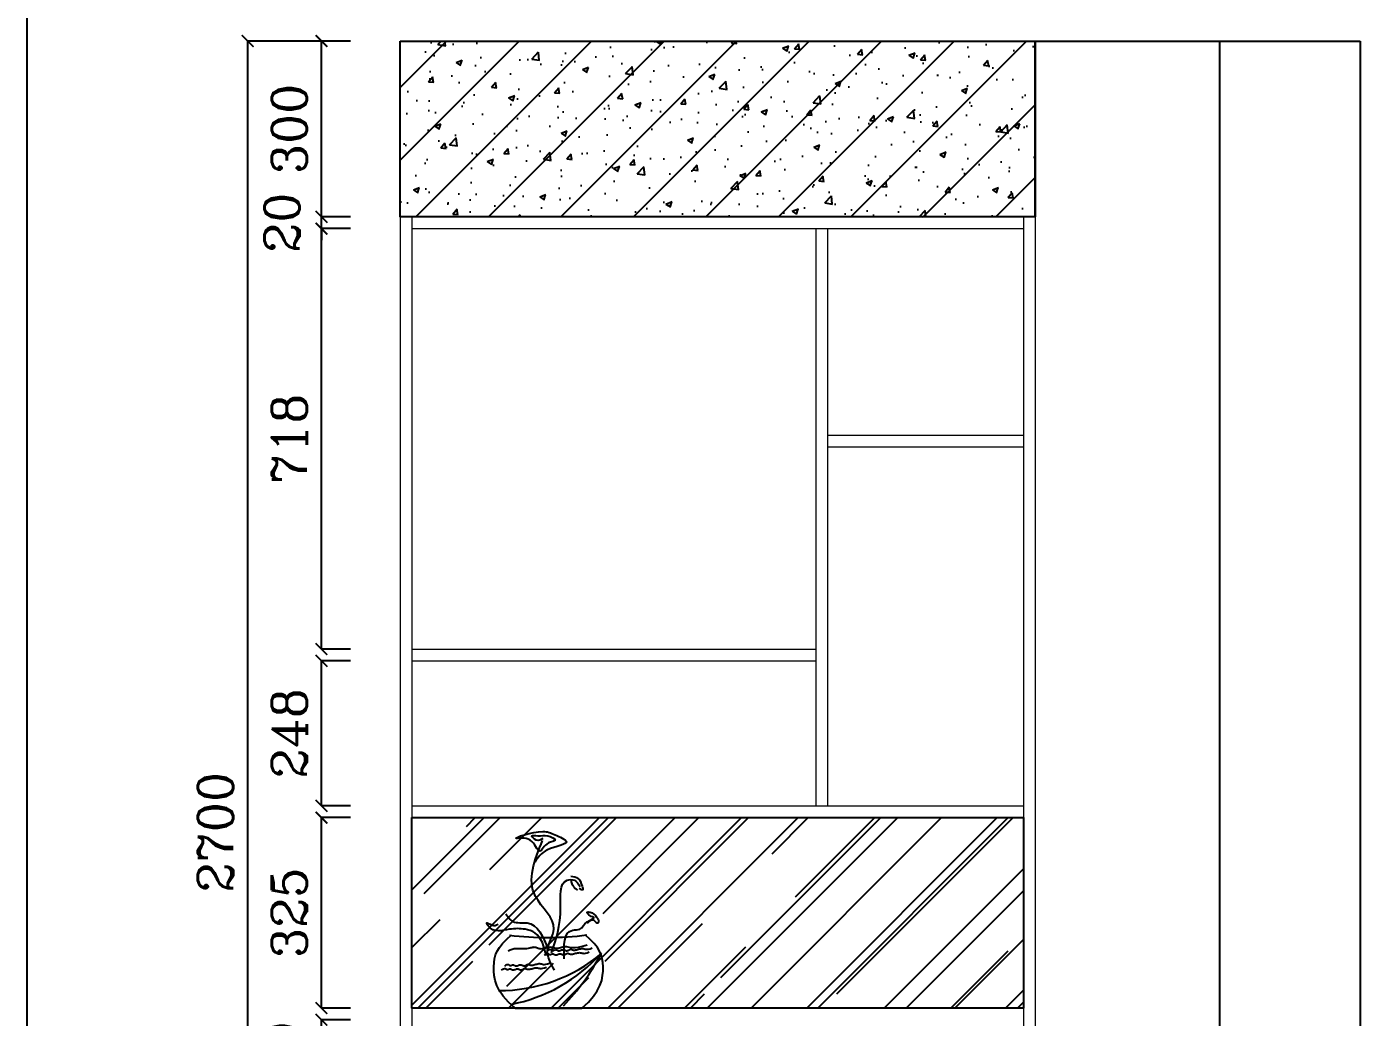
# Model space of a CAD drawing. Header units: millimetres. Extents: x 512961 to 1001058, y -961995 to -458543.
# Drawn here: x 928887 to 931175, y -884268 to -882579 of the extents above; entities that cross this region are included whole.
import ezdxf

# ---------------------------------------------------------------- set-up
doc = ezdxf.new("R2010")
doc.units = ezdxf.units.MM
doc.header["$MEASUREMENT"] = 0
doc.header["$PDMODE"] = 3
doc.layers.get('0').update_dxf_attribs({"linetype": 'CONTINUOUS'})
doc.layers.get('DEFPOINTS').update_dxf_attribs({"linetype": 'CONTINUOUS'})
for name, color, linetype in [('txt', 7, 'CONTINUOUS'), ('WALL', 5, 'CONTINUOUS'), ('衣服', 7, 'CONTINUOUS')]:
    doc.layers.add(name, color=color, linetype=linetype)
doc.layers.add('门窗', color=4, linetype='CONTINUOUS', lineweight=13)
doc.styles.get("Standard").update_dxf_attribs({"font": 'complex.shx', "bigfont": 'hzxy.shx'})
doc.dimstyles.new('LMDIM40', dxfattribs={"dimtxt": 80, "dimasz": 20, "dimexe": 0, "dimexo": 0, "dimgap": 25, "dimtad": 1, "dimdec": 0, "dimzin": 0, "dimdsep": 46, "dimtxsty": 'Standard', "dimblk1": 'DOT', "dimblk2": 'DOT', "dimsah": 1, "dimcen": 0, "dimclrd": 2, "dimclre": 2, "dimclrt": 2, "dimadec": 0, "dimazin": 0, "dimtfac": 1, "dimtdec": 0, "dimtmove": 2, "dimatfit": 3, "dimldrblk": 'DOT', "dimfxl": 0, "dimtolj": 1, "dimtzin": 0, "dimarcsym": 0})

# ---------------------------------------------------------------- blocks, each defined once
blk = doc.blocks.new('_ArchTick')
at = {"color": 0, "linetype": 'ByBlock', "const_width": 0.15}
blk.add_lwpolyline([(-0.5, -0.5), (0.5, 0.5)], dxfattribs=at)
blk = doc.blocks.new('*D920')
at = {"layer": 'DEFPOINTS', "color": 0}
for p in [(929390, -884272.9), (929439.5, -884272.9), (929439.5, -884432.9)]:
    blk.add_point(p, dxfattribs=at)
at = {"layer": 'txt', "color": 2, "lineweight": -2}
for p, q in [((929439.5, -884272.9), (929390, -884272.9)), ((929390, -884432.9), (929390, -884272.9)), ((929439.5, -884432.9), (929390, -884432.9))]:
    blk.add_line(p, q, dxfattribs=at)
at = {"layer": 'txt', "color": 2, "lineweight": -2, "xscale": 20, "yscale": 20, "zscale": 20}
for p, rotation in [((929390, -884272.9), 90), ((929390, -884432.9), 270)]:
    blk.add_blockref('_ArchTick', p, dxfattribs=dict(at, rotation=rotation))
at = {"layer": 'txt', "color": 2, "insert": (929322.5, -884352.9), "char_height": 60, "attachment_point": 5, "rotation": 90}
blk.add_mtext('\\A1;160', dxfattribs=at)
blk = doc.blocks.new('_DOT')
at = {"color": 0, "linetype": 'ByBlock'}
blk.add_line((-0.5, 0), (-1, 0), dxfattribs=at)
at = {"color": 0, "linetype": 'ByBlock', "const_width": 0.5}
blk.add_lwpolyline([(-0.25, 0, 1), (0.25, 0, 1)], format="xyb", close=True, dxfattribs=at)
blk = doc.blocks.new('DOT')
at = {"color": 0, "linetype": 'ByBlock'}
blk.add_line((-0.35, 0), (-1, 0), dxfattribs=at)
at = {"color": 0, "linetype": 'ByBlock', "const_width": 0.35}
blk.add_lwpolyline([(-0.175, 0, 1), (0.175, 0, 1)], format="xyb", close=True, dxfattribs=at)
blk = doc.blocks.new('*D921')
at = {"layer": 'DEFPOINTS', "color": 0}
for p in [(929390, -883927.9), (929439.5, -883927.9), (929439.5, -884252.9)]:
    blk.add_point(p, dxfattribs=at)
at = {"layer": 'txt', "color": 2, "lineweight": -2}
for p, q in [((929439.5, -883927.9), (929390, -883927.9)), ((929390, -884252.9), (929390, -883927.9)), ((929439.5, -884252.9), (929390, -884252.9))]:
    blk.add_line(p, q, dxfattribs=at)
at = {"layer": 'txt', "color": 2, "lineweight": -2, "xscale": 20, "yscale": 20, "zscale": 20}
for p, rotation in [((929390, -883927.9), 90), ((929390, -884252.9), 270)]:
    blk.add_blockref('_ArchTick', p, dxfattribs=dict(at, rotation=rotation))
at = {"layer": 'txt', "color": 2, "insert": (929335, -884090.4), "char_height": 60, "attachment_point": 5, "rotation": 90}
blk.add_mtext('\\A1;325', dxfattribs=at)
blk = doc.blocks.new('*D922')
at = {"layer": 'DEFPOINTS', "color": 0}
for p in [(929390, -883660.4), (929439.5, -883660.4), (929439.5, -883907.9)]:
    blk.add_point(p, dxfattribs=at)
at = {"layer": 'txt', "color": 2, "lineweight": -2}
for p, q in [((929439.5, -883660.4), (929390, -883660.4)), ((929390, -883907.9), (929390, -883660.4)), ((929439.5, -883907.9), (929390, -883907.9))]:
    blk.add_line(p, q, dxfattribs=at)
at = {"layer": 'txt', "color": 2, "lineweight": -2, "xscale": 20, "yscale": 20, "zscale": 20}
for p, rotation in [((929390, -883660.4), 90), ((929390, -883907.9), 270)]:
    blk.add_blockref('_ArchTick', p, dxfattribs=dict(at, rotation=rotation))
at = {"layer": 'txt', "color": 2, "insert": (929335, -883784.2), "char_height": 60, "attachment_point": 5, "rotation": 90}
blk.add_mtext('\\A1;248', dxfattribs=at)
blk = doc.blocks.new('*D923')
at = {"layer": 'DEFPOINTS', "color": 0}
for p in [(929390, -882922.9), (929439.5, -882922.9), (929439.5, -883640.4)]:
    blk.add_point(p, dxfattribs=at)
at = {"layer": 'txt', "color": 2, "lineweight": -2}
for p, q in [((929439.5, -882922.9), (929390, -882922.9)), ((929390, -883640.4), (929390, -882922.9)), ((929439.5, -883640.4), (929390, -883640.4))]:
    blk.add_line(p, q, dxfattribs=at)
at = {"layer": 'txt', "color": 2, "lineweight": -2, "xscale": 20, "yscale": 20, "zscale": 20}
for p, rotation in [((929390, -882922.9), 90), ((929390, -883640.4), 270)]:
    blk.add_blockref('_ArchTick', p, dxfattribs=dict(at, rotation=rotation))
at = {"layer": 'txt', "color": 2, "insert": (929335, -883281.7), "char_height": 60, "attachment_point": 5, "rotation": 90}
blk.add_mtext('\\A1;718', dxfattribs=at)
blk = doc.blocks.new('*D924')
at = {"layer": 'DEFPOINTS', "color": 0}
for p in [(929390, -882902.9), (929439.5, -882902.9), (929439.5, -882922.9)]:
    blk.add_point(p, dxfattribs=at)
at = {"layer": 'txt', "color": 2, "lineweight": -2}
for p, q in [((929390, -882902.9), (929390, -882882.9)), ((929439.5, -882902.9), (929390, -882902.9)), ((929390, -882922.9), (929390, -882902.9)), ((929439.5, -882922.9), (929390, -882922.9)), ((929390, -882922.9), (929390, -882942.9))]:
    blk.add_line(p, q, dxfattribs=at)
at = {"layer": 'txt', "color": 2, "lineweight": -2, "xscale": 20, "yscale": 20, "zscale": 20}
for p, rotation in [((929390, -882902.9), 270), ((929390, -882922.9), 90)]:
    blk.add_blockref('_ArchTick', p, dxfattribs=dict(at, rotation=rotation))
at = {"layer": 'txt', "color": 2, "insert": (929322.5, -882912.9), "char_height": 60, "attachment_point": 5, "rotation": 90}
blk.add_mtext('\\A1;20', dxfattribs=at)
blk = doc.blocks.new('*D930')
at = {"layer": 'DEFPOINTS', "color": 0}
for p in [(929439.5, -882602.9), (929264, -885302.9), (929439.5, -885302.9)]:
    blk.add_point(p, dxfattribs=at)
at = {"layer": 'txt', "color": 2, "lineweight": -2}
for p, q in [((929439.5, -882602.9), (929264, -882602.9)), ((929264, -882602.9), (929264, -885302.9)), ((929439.5, -885302.9), (929264, -885302.9))]:
    blk.add_line(p, q, dxfattribs=at)
at = {"layer": 'txt', "color": 2, "lineweight": -2, "xscale": 20, "yscale": 20, "zscale": 20}
for p, rotation in [((929264, -882602.9), 90), ((929264, -885302.9), 270)]:
    blk.add_blockref('_ArchTick', p, dxfattribs=dict(at, rotation=rotation))
at = {"layer": 'txt', "color": 2, "insert": (929209, -883952.9), "char_height": 60, "attachment_point": 5, "rotation": 90}
blk.add_mtext('\\A1;2700', dxfattribs=at)
blk = doc.blocks.new('*D1108')
at = {"layer": 'DEFPOINTS', "color": 0}
for p in [(929390, -882602.9), (929439.5, -882602.9), (929439.5, -882902.9)]:
    blk.add_point(p, dxfattribs=at)
at = {"layer": 'txt', "color": 2, "lineweight": -2}
for p, q in [((929439.5, -882602.9), (929390, -882602.9)), ((929390, -882902.9), (929390, -882602.9)), ((929439.5, -882902.9), (929390, -882902.9))]:
    blk.add_line(p, q, dxfattribs=at)
at = {"layer": 'txt', "color": 2, "lineweight": -2, "xscale": 20, "yscale": 20, "zscale": 20}
for p, rotation in [((929390, -882602.9), 90), ((929390, -882902.9), 270)]:
    blk.add_blockref('_ArchTick', p, dxfattribs=dict(at, rotation=rotation))
at = {"layer": 'txt', "color": 2, "insert": (929335, -882752.9), "char_height": 60, "attachment_point": 5, "rotation": 90}
blk.add_mtext('\\A1;300', dxfattribs=at)

msp = doc.modelspace()

# ---------------------------------------------------------------- hatches: boundary and pattern name
at = {"layer": 'txt'}
h = msp.add_hatch(dxfattribs=at)
h.set_pattern_fill('AR-CONC', color=256, scale=15, style=0)
h.set_pattern_definition([(50, (386486.96, -350386.91), (107.589027, -9.41282), [11.25, -123.75]), (355, (386486.96, -350386.91), (-20.8127, 112.82882), [9, -99]), (100.4514, (386495.93, -350387.7), (86.776407, 103.415931), [9.561029, -105.171317]), (46.1842, (386486.96, -350356.91), (160.086157, -24.827852), [16.875, -185.625]), (96.6356, (386500.3, -350358.98), (140.199406, 146.11768), [14.341543, -157.75695]), (351.1842, (386486.96, -350356.91), (140.19929, 146.11779), [13.5, -148.5]), (21, (386501.96, -350364.41), (89.536058, -60.392834), [11.25, -123.75]), (326, (386501.96, -350364.41), (36.4973, 108.772507), [9, -99]), (71.4514, (386509.43, -350369.45), (126.033394, 48.379575), [9.561029, -105.171317]), (37.5, (386486.964, -350386.913), (1.8239783, 49.934078), [0, -97.8, 0, -100.5, 0, -99.375]), (7.5, (386486.964, -350386.913), (39.4604306, 59.1617568), [0, -57.3, 0, -95.55, 0, -37.875]), (327.5, (386453.514, -350386.913), (80.0733654, -3.3832308), [0, -37.5, 0, -117, 0, -155.25]), (317.5, (386438.514, -350386.91), (87.4779254, 15.0157473), [0, -48.75, 0, -77.7, 0, -110.25])])
h.paths.add_polyline_path([(930608.3, -882902.9), (930608.3, -882602.9), (929524.3, -882602.9), (929524.3, -882902.9)])
h = msp.add_hatch(dxfattribs=at)
h.set_pattern_fill('AR-RROOF', color=252, scale=120, angle=45, style=0)
h.set_pattern_definition([(45, (79356.77, 25751.18), (101.823376, 271.529004), [1800, -240, 600, -120]), (45, (79427.2, 25906.46), (-197.707056, 28.001429), [360, -39.6, 720, -90]), (45, (79327.08, 25865.73), (384.383246, 498.0860167), [960, -168, 480, -120])])
h.paths.add_polyline_path([(932174.6, -883927.9), (933218.6, -883927.9), (933218.6, -884252.9), (932174.6, -884252.9)])
h.paths.add_polyline_path([(929544.3, -883927.9), (930588.3, -883927.9), (930588.3, -884252.9), (929544.3, -884252.9)])
at = {"layer": 'WALL'}
h = msp.add_hatch(dxfattribs=at)
h.set_pattern_fill('ANSI31', color=256, scale=700, style=0)
h.set_pattern_definition([(45, (386486.96, -350386.91), (-61.871843, 61.871843), [])])
h.paths.add_polyline_path([(929524.3, -882602.9), (929524.3, -882902.9), (930608.3, -882902.9), (930608.3, -882602.9)])

# ---------------------------------------------------------------- linework, layer by layer
at = {"color": 4}
msp.add_lwpolyline([(928887, -880400.3), (928887, -886549.8), (936135.3, -886549.8), (936135.3, -880400.3)], close=True, dxfattribs=at)
at = {"layer": 'txt'}
for p, q in [((929524.3, -882902.9), (929524.3, -882602.9)), ((930608.3, -882902.9), (930608.3, -882602.9))]:
    msp.add_line(p, q, dxfattribs=at)
msp.add_lwpolyline([(929544.3, -883927.9), (930588.3, -883927.9), (930588.3, -884252.9), (929544.3, -884252.9)], close=True, dxfattribs=at)
at = {"layer": 'WALL'}
for p, q in [((930608.3, -882602.9), (931163, -882602.9)), ((930923, -882602.9), (930923, -885302.9)), ((931163, -882602.9), (931163, -885302.9))]:
    msp.add_line(p, q, dxfattribs=at)
msp.add_lwpolyline([(929524.3, -882602.9), (930608.3, -882602.9), (930608.3, -882902.9), (929524.3, -882902.9)], close=True, dxfattribs=at)
at = {"layer": '衣服', "color": 44}
for p, q in [((929699, -884142.7), (929705.8, -884135.7)), ((929705.8, -884135.7), (929714.4, -884128.2)), ((929848.9, -884135.7), (929840.3, -884128.2)), ((929855.7, -884142.7), (929848.9, -884135.7)), ((929687.3, -884162.3), (929690, -884155.9)), ((929690, -884155.9), (929693.8, -884149.4)), ((929693.8, -884149.4), (929699, -884142.7)), ((929708.6, -884155.4), (929711.8, -884153.5)), ((929711.8, -884153.5), (929715.3, -884152.3)), ((929715.3, -884152.3), (929719.1, -884151.5)), ((929719.1, -884151.5), (929723.1, -884151.2)), ((929723.1, -884151.2), (929727, -884151.1)), ((929727, -884151.1), (929730.9, -884151.2)), ((929730.9, -884151.2), (929734.5, -884151.3)), ((929734.5, -884151.3), (929737.8, -884151.3)), ((929737.8, -884151.3), (929740.7, -884151.1)), ((929740.7, -884151.1), (929743.2, -884150.8)), ((929743.2, -884150.8), (929745.4, -884150.3)), ((929745.4, -884150.3), (929747.3, -884149.8)), ((929747.3, -884149.8), (929748.9, -884149.4)), ((929748.9, -884149.4), (929750.4, -884149)), ((929750.4, -884149), (929751.8, -884148.7)), ((929751.8, -884148.7), (929753.1, -884148.6)), ((929753.1, -884148.6), (929754.4, -884148.8)), ((929754.4, -884148.8), (929755.7, -884149.2)), ((929755.7, -884149.2), (929757.1, -884149.7)), ((929757.1, -884149.7), (929758.5, -884150.2)), ((929758.5, -884150.2), (929760, -884150.7)), ((929760, -884150.7), (929761.5, -884151.2)), ((929761.5, -884151.2), (929763.2, -884151.5)), ((929763.2, -884151.5), (929765, -884151.7)), ((929765, -884151.7), (929766.9, -884151.5)), ((929766.9, -884151.5), (929768.9, -884151.2)), ((929768.9, -884151.2), (929771, -884150.7)), ((929771, -884150.7), (929773.1, -884150.2)), ((929773.1, -884150.2), (929775.1, -884149.7)), ((929775.1, -884149.7), (929777.2, -884149.2)), ((929775.6, -884155.5), (929777.4, -884153.9)), ((929777.2, -884149.2), (929779.1, -884148.8)), ((929777.4, -884153.9), (929779, -884153)), ((929779, -884153), (929780.4, -884152.7)), ((929779.1, -884148.8), (929780.8, -884148.6)), ((929780.4, -884152.7), (929781.5, -884152.8)), ((929780.8, -884148.6), (929782.4, -884148.7)), ((929781.5, -884152.8), (929782.5, -884153.1)), ((929782.4, -884148.7), (929783.9, -884148.9)), ((929782.5, -884153.1), (929783.4, -884153.6)), ((929783.4, -884153.6), (929784.1, -884154.1)), ((929783.9, -884148.9), (929785.3, -884149.3)), ((929784.1, -884154.1), (929784.8, -884154.5)), ((929784.8, -884154.5), (929785.5, -884154.6)), ((929785.3, -884149.3), (929786.6, -884149.8)), ((929785.5, -884154.6), (929786.1, -884154.6)), ((929786.1, -884154.6), (929786.8, -884154.4)), ((929786.6, -884149.8), (929787.9, -884150.2)), ((929786.8, -884154.4), (929787.4, -884154.1)), ((929787.4, -884154.1), (929787.9, -884153.8)), ((929787.9, -884150.2), (929789.3, -884150.6)), ((929787.9, -884153.8), (929788.5, -884153.5)), ((929788.5, -884153.5), (929789.1, -884153.3)), ((929789.1, -884153.3), (929789.7, -884153.2)), ((929789.3, -884150.6), (929790.7, -884150.8)), ((929789.7, -884153.2), (929790.3, -884153.3)), ((929790.3, -884153.3), (929790.9, -884153.5)), ((929790.7, -884150.8), (929792.3, -884150.8)), ((929790.9, -884153.5), (929791.6, -884153.8)), ((929791.6, -884153.8), (929792.3, -884154.2)), ((929792.3, -884150.8), (929794, -884150.6)), ((929792.3, -884154.2), (929793, -884154.6)), ((929793, -884154.6), (929793.7, -884154.9)), ((929793.7, -884154.9), (929794.4, -884155.1)), ((929794, -884150.6), (929795.9, -884150.1)), ((929794.4, -884155.1), (929795.2, -884155.2)), ((929795.2, -884155.2), (929796.1, -884155.1)), ((929795.9, -884150.1), (929797.8, -884149.6)), ((929796.1, -884155.1), (929796.9, -884154.9)), ((929796.9, -884154.9), (929797.8, -884154.6)), ((929797.8, -884149.6), (929799.9, -884149)), ((929797.8, -884154.6), (929798.7, -884154.2)), ((929798.7, -884154.2), (929799.7, -884153.8)), ((929799.7, -884153.8), (929800.6, -884153.5)), ((929799.9, -884149), (929802, -884148.5)), ((929800.6, -884153.5), (929801.5, -884153.3)), ((929801.5, -884153.3), (929802.4, -884153.2)), ((929802, -884148.5), (929804.1, -884148.1)), ((929802.4, -884153.2), (929803.2, -884153.3)), ((929803.2, -884153.3), (929804, -884153.5)), ((929804, -884153.5), (929804.9, -884153.8)), ((929804.1, -884148.1), (929806.3, -884147.8)), ((929804.9, -884153.8), (929805.7, -884154.2)), ((929805.7, -884154.2), (929806.5, -884154.5)), ((929806.3, -884147.8), (929808.4, -884147.9)), ((929806.5, -884154.5), (929807.3, -884154.8)), ((929807.3, -884154.8), (929808.1, -884155)), ((929808.1, -884155), (929808.9, -884155.1)), ((929808.4, -884147.9), (929810.6, -884148.3)), ((929808.9, -884155.1), (929809.7, -884154.9)), ((929809.7, -884154.9), (929810.5, -884154.6)), ((929810.5, -884154.6), (929811.4, -884154.2)), ((929810.6, -884148.3), (929812.9, -884148.8)), ((929811.4, -884154.2), (929812.2, -884153.7)), ((929812.2, -884153.7), (929813, -884153.3)), ((929812.9, -884148.8), (929815.7, -884149.3)), ((929813, -884153.3), (929813.8, -884152.9)), ((929813.8, -884152.9), (929814.6, -884152.6)), ((929814.6, -884152.6), (929815.3, -884152.4)), ((929815.3, -884152.4), (929816, -884152.5)), ((929815.7, -884149.3), (929819.1, -884149.6)), ((929816, -884152.5), (929816.7, -884152.7)), ((929816.7, -884152.7), (929817.4, -884153)), ((929817.4, -884153), (929818.1, -884153.3)), ((929818.1, -884153.3), (929818.9, -884153.6)), ((929818.9, -884153.6), (929819.9, -884153.9)), ((929819.1, -884149.6), (929823.3, -884149.5)), ((929819.9, -884153.9), (929821, -884154)), ((929821, -884154), (929822.3, -884154)), ((929822.3, -884154), (929823.7, -884153.8)), ((929823.3, -884149.5), (929828.7, -884148.8)), ((929823.6, -884159.5), (929825.4, -884159)), ((929823.7, -884153.8), (929825.3, -884153.5)), ((929825.3, -884153.5), (929827, -884153)), ((929825.4, -884159), (929827.2, -884158.6)), ((929827, -884153), (929828.8, -884152.5)), ((929827.2, -884158.6), (929828.9, -884158.4)), ((929828.7, -884148.8), (929835.4, -884147.4)), ((929828.8, -884152.5), (929830.6, -884152)), ((929828.9, -884158.4), (929830.5, -884158.3)), ((929830.5, -884158.3), (929831.9, -884158.5)), ((929830.6, -884152), (929832.4, -884151.6)), ((929831.9, -884158.5), (929833.3, -884158.9)), ((929832.4, -884151.6), (929834.1, -884151.4)), ((929833.3, -884158.9), (929834.7, -884159.2)), ((929834.1, -884151.4), (929835.7, -884151.4)), ((929835.4, -884147.4), (929843.7, -884145)), ((929835.7, -884151.4), (929837.1, -884151.5)), ((929837.1, -884151.5), (929838.5, -884151.9)), ((929838.5, -884151.9), (929840, -884152.3)), ((929840, -884152.3), (929841.6, -884152.5)), ((929840.6, -884159.3), (929843.5, -884158.5)), ((929841.6, -884152.5), (929843.5, -884152.6)), ((929843.5, -884152.6), (929845.9, -884152.3)), ((929843.5, -884158.5), (929847.1, -884157.2)), ((929845.9, -884152.3), (929848.8, -884151.6)), ((929848.8, -884151.6), (929852.3, -884150.3)), ((929860.9, -884149.4), (929855.7, -884142.7)), ((929864.8, -884155.9), (929860.9, -884149.4)), ((929867.5, -884162.3), (929864.8, -884155.9)), ((929684.1, -884182.4), (929684.6, -884175.4)), ((929684.6, -884175.4), (929685.6, -884168.8)), ((929685.6, -884168.8), (929687.3, -884162.3)), ((929702.7, -884181.2), (929704.6, -884179.6)), ((929704.6, -884179.6), (929706.1, -884178.8)), ((929706.1, -884178.8), (929707.5, -884178.4)), ((929707.5, -884178.4), (929708.6, -884178.5)), ((929708.6, -884178.5), (929709.6, -884178.8)), ((929709.6, -884178.8), (929710.5, -884179.3)), ((929710.5, -884179.3), (929711.2, -884179.8)), ((929711.2, -884179.8), (929712, -884180.2)), ((929712, -884180.2), (929712.6, -884180.4)), ((929712.6, -884180.4), (929713.3, -884180.3)), ((929713.3, -884180.3), (929713.9, -884180.1)), ((929713.9, -884180.1), (929714.5, -884179.8)), ((929714.5, -884179.8), (929715.1, -884179.5)), ((929715.1, -884179.5), (929715.6, -884179.2)), ((929715.6, -884179.2), (929716.2, -884179)), ((929716.2, -884179), (929716.8, -884178.9)), ((929716.8, -884178.9), (929717.4, -884179)), ((929717.4, -884179), (929718, -884179.2)), ((929718, -884179.2), (929718.7, -884179.5)), ((929718.7, -884179.5), (929719.4, -884179.9)), ((929719.4, -884179.9), (929720.1, -884180.3)), ((929720.1, -884180.3), (929720.8, -884180.6)), ((929720.8, -884180.6), (929721.5, -884180.8)), ((929721.5, -884180.8), (929722.3, -884180.9)), ((929722.3, -884180.9), (929723.2, -884180.8)), ((929723.2, -884180.8), (929724, -884180.6)), ((929724, -884180.6), (929724.9, -884180.3)), ((929724.9, -884180.3), (929725.8, -884179.9)), ((929725.8, -884179.9), (929726.8, -884179.5)), ((929726.8, -884179.5), (929727.7, -884179.2)), ((929727.7, -884179.2), (929728.6, -884179)), ((929728.6, -884179), (929729.5, -884178.9)), ((929729.5, -884178.9), (929730.3, -884179)), ((929730.3, -884179), (929731.2, -884179.2)), ((929731.2, -884179.2), (929732, -884179.5)), ((929732, -884179.5), (929732.8, -884179.9)), ((929732.8, -884179.9), (929733.6, -884180.2)), ((929733.6, -884180.2), (929734.4, -884180.5)), ((929734.4, -884180.5), (929735.2, -884180.7)), ((929735.2, -884180.7), (929736, -884180.8)), ((929736, -884180.8), (929736.8, -884180.6)), ((929736.8, -884180.6), (929737.6, -884180.3)), ((929737.6, -884180.3), (929738.5, -884179.9)), ((929738.5, -884179.9), (929739.3, -884179.5)), ((929739.3, -884179.5), (929740.1, -884179)), ((929740.1, -884179), (929740.9, -884178.6)), ((929740.9, -884178.6), (929741.7, -884178.3)), ((929741.7, -884178.3), (929742.4, -884178.2)), ((929742.4, -884178.2), (929743.1, -884178.2)), ((929743.1, -884178.2), (929743.8, -884178.4)), ((929743.8, -884178.4), (929744.5, -884178.7)), ((929744.5, -884178.7), (929745.2, -884179)), ((929745.2, -884179), (929746.1, -884179.4)), ((929746.1, -884179.4), (929747, -884179.6)), ((929747, -884179.6), (929748.1, -884179.8)), ((929748.1, -884179.8), (929749.4, -884179.8)), ((929749.4, -884179.8), (929750.8, -884179.6)), ((929750.8, -884179.6), (929752.4, -884179.2)), ((929752.4, -884179.2), (929754.2, -884178.7)), ((929754.2, -884178.7), (929755.9, -884178.2)), ((929755.9, -884178.2), (929757.7, -884177.8)), ((929757.7, -884177.8), (929759.5, -884177.4)), ((929759.5, -884177.4), (929761.2, -884177.1)), ((929761.2, -884177.1), (929762.8, -884177.1)), ((929762.8, -884177.1), (929764.2, -884177.3)), ((929764.2, -884177.3), (929765.6, -884177.6)), ((929765.6, -884177.6), (929767.1, -884178)), ((929767.1, -884178), (929768.7, -884178.3)), ((929768.7, -884178.3), (929770.6, -884178.3)), ((929770.4, -884162.5), (929772.2, -884160.9)), ((929770.6, -884178.3), (929773, -884178)), ((929772.2, -884160.9), (929773.8, -884160)), ((929773, -884178), (929775.9, -884177.3)), ((929773.8, -884160), (929775.1, -884159.7)), ((929775.1, -884159.7), (929776.3, -884159.7)), ((929775.9, -884177.3), (929779.4, -884176)), ((929776.3, -884159.7), (929777.3, -884160.1)), ((929777.3, -884160.1), (929778.1, -884160.6)), ((929778.1, -884160.6), (929778.9, -884161.1)), ((929778.9, -884161.1), (929779.6, -884161.4)), ((929779.6, -884161.4), (929780.3, -884161.6)), ((929780.3, -884161.6), (929780.9, -884161.6)), ((929780.9, -884161.6), (929781.5, -884161.4)), ((929781.5, -884161.4), (929782.1, -884161.1)), ((929782.1, -884161.1), (929782.7, -884160.7)), ((929782.7, -884160.7), (929783.3, -884160.4)), ((929783.3, -884160.4), (929783.9, -884160.2)), ((929783.9, -884160.2), (929784.5, -884160.1)), ((929784.5, -884160.1), (929785.1, -884160.2)), ((929785.1, -884160.2), (929785.7, -884160.5)), ((929785.7, -884160.5), (929786.4, -884160.8)), ((929786.4, -884160.8), (929787, -884161.2)), ((929787, -884161.2), (929787.7, -884161.5)), ((929787.7, -884161.5), (929788.4, -884161.9)), ((929788.4, -884161.9), (929789.2, -884162.1)), ((929789.2, -884162.1), (929790, -884162.2)), ((929790, -884162.2), (929790.8, -884162.1)), ((929790.8, -884162.1), (929791.7, -884161.9)), ((929791.7, -884161.9), (929792.6, -884161.5)), ((929792.6, -884161.5), (929793.5, -884161.2)), ((929793.5, -884161.2), (929794.4, -884160.8)), ((929794.4, -884160.8), (929795.3, -884160.5)), ((929795.3, -884160.5), (929796.2, -884160.2)), ((929796.2, -884160.2), (929797.1, -884160.1)), ((929797.1, -884160.1), (929798, -884160.2)), ((929798, -884160.2), (929798.8, -884160.5)), ((929798.8, -884160.5), (929799.6, -884160.8)), ((929799.6, -884160.8), (929800.4, -884161.1)), ((929800.4, -884161.1), (929801.2, -884161.5)), ((929801.2, -884161.5), (929802, -884161.8)), ((929802, -884161.8), (929802.8, -884162)), ((929802.8, -884162), (929803.7, -884162)), ((929803.7, -884162), (929804.5, -884161.9)), ((929804.5, -884161.9), (929805.3, -884161.6)), ((929805.3, -884161.6), (929806.1, -884161.2)), ((929806.1, -884161.2), (929807, -884160.7)), ((929807, -884160.7), (929807.8, -884160.3)), ((929807.8, -884160.3), (929808.6, -884159.9)), ((929808.6, -884159.9), (929809.3, -884159.6)), ((929809.3, -884159.6), (929810.1, -884159.4)), ((929810.1, -884159.4), (929810.7, -884159.5)), ((929810.7, -884159.5), (929811.4, -884159.6)), ((929811.4, -884159.6), (929812.1, -884159.9)), ((929812.1, -884159.9), (929812.9, -884160.3)), ((929812.9, -884160.3), (929813.7, -884160.6)), ((929813.7, -884160.6), (929814.7, -884160.9)), ((929814.7, -884160.9), (929815.8, -884161)), ((929815.8, -884161), (929817, -884161)), ((929817, -884161), (929818.5, -884160.8)), ((929818.5, -884160.8), (929820.1, -884160.4)), ((929820.1, -884160.4), (929821.8, -884160)), ((929821.8, -884160), (929823.6, -884159.5)), ((929834.7, -884159.2), (929836.4, -884159.5)), ((929836.4, -884159.5), (929838.3, -884159.6)), ((929838.3, -884159.6), (929840.6, -884159.3)), ((929869.2, -884168.8), (929867.5, -884162.3)), ((929870.2, -884175.4), (929869.2, -884168.8)), ((929870.6, -884182.4), (929870.2, -884175.4)), ((929684.1, -884189.8), (929684.1, -884182.4)), ((929684.8, -884197.5), (929684.1, -884189.8)), ((929686.4, -884205.7), (929684.8, -884197.5)), ((929697.5, -884188.2), (929699.3, -884186.6)), ((929699.3, -884186.6), (929700.9, -884185.7)), ((929700.9, -884185.7), (929702.2, -884185.4)), ((929702.2, -884185.4), (929703.4, -884185.5)), ((929703.4, -884185.5), (929704.4, -884185.8)), ((929704.4, -884185.8), (929705.3, -884186.3)), ((929705.3, -884186.3), (929706, -884186.8)), ((929706, -884186.8), (929706.7, -884187.2)), ((929706.7, -884187.2), (929707.4, -884187.3)), ((929707.4, -884187.3), (929708, -884187.3)), ((929708, -884187.3), (929708.6, -884187.1)), ((929708.6, -884187.1), (929709.2, -884186.8)), ((929709.2, -884186.8), (929709.8, -884186.5)), ((929709.8, -884186.5), (929710.4, -884186.2)), ((929710.4, -884186.2), (929711, -884186)), ((929711, -884186), (929711.6, -884185.9)), ((929711.6, -884185.9), (929712.2, -884186)), ((929712.2, -884186), (929712.8, -884186.2)), ((929712.8, -884186.2), (929713.5, -884186.5)), ((929713.5, -884186.5), (929714.1, -884186.9)), ((929714.1, -884186.9), (929714.8, -884187.3)), ((929714.8, -884187.3), (929715.6, -884187.6)), ((929715.6, -884187.6), (929716.3, -884187.8)), ((929716.3, -884187.8), (929717.1, -884187.9)), ((929717.1, -884187.9), (929717.9, -884187.8)), ((929717.9, -884187.8), (929718.8, -884187.6)), ((929718.8, -884187.6), (929719.7, -884187.3)), ((929719.7, -884187.3), (929720.6, -884186.9)), ((929720.6, -884186.9), (929721.5, -884186.5)), ((929721.5, -884186.5), (929722.4, -884186.2)), ((929722.4, -884186.2), (929723.3, -884186)), ((929723.3, -884186), (929724.2, -884185.9)), ((929724.2, -884185.9), (929725.1, -884186)), ((929725.1, -884186), (929725.9, -884186.2)), ((929725.9, -884186.2), (929726.7, -884186.5)), ((929726.7, -884186.5), (929727.6, -884186.9)), ((929727.6, -884186.9), (929728.4, -884187.2)), ((929728.4, -884187.2), (929729.2, -884187.5)), ((929729.2, -884187.5), (929730, -884187.7)), ((929730, -884187.7), (929730.8, -884187.8)), ((929730.8, -884187.8), (929731.6, -884187.6)), ((929731.6, -884187.6), (929732.4, -884187.3)), ((929732.4, -884187.3), (929733.2, -884186.9)), ((929733.2, -884186.9), (929734.1, -884186.4)), ((929734.1, -884186.4), (929734.9, -884186)), ((929734.9, -884186), (929735.7, -884185.6)), ((929735.7, -884185.6), (929736.4, -884185.3)), ((929736.4, -884185.3), (929737.2, -884185.1)), ((929737.2, -884185.1), (929737.9, -884185.2)), ((929737.9, -884185.2), (929738.5, -884185.4)), ((929738.5, -884185.4), (929739.2, -884185.7)), ((929739.2, -884185.7), (929740, -884186)), ((929740, -884186), (929740.8, -884186.3)), ((929740.8, -884186.3), (929741.8, -884186.6)), ((929741.8, -884186.6), (929742.9, -884186.7)), ((929742.9, -884186.7), (929744.1, -884186.7)), ((929744.1, -884186.7), (929745.6, -884186.5)), ((929745.6, -884186.5), (929747.2, -884186.2)), ((929747.2, -884186.2), (929748.9, -884185.7)), ((929748.9, -884185.7), (929750.7, -884185.2)), ((929750.7, -884185.2), (929752.5, -884184.7)), ((929752.5, -884184.7), (929754.3, -884184.3)), ((929754.3, -884184.3), (929756, -884184.1)), ((929756, -884184.1), (929757.6, -884184.1)), ((929757.6, -884184.1), (929759, -884184.2)), ((929759, -884184.2), (929760.4, -884184.6)), ((929760.4, -884184.6), (929761.8, -884185)), ((929761.8, -884185), (929763.5, -884185.2)), ((929763.5, -884185.2), (929765.4, -884185.3)), ((929765.4, -884185.3), (929767.8, -884185)), ((929767.8, -884185), (929770.6, -884184.3)), ((929770.6, -884184.3), (929774.2, -884183)), ((929868.3, -884205.7), (929869.9, -884197.5)), ((929869.9, -884197.5), (929870.6, -884189.8)), ((929870.6, -884189.8), (929870.6, -884182.4)), ((929689.4, -884214.4), (929686.4, -884205.7)), ((929693.9, -884223.4), (929689.4, -884214.4)), ((929700.4, -884232.8), (929693.9, -884223.4)), ((929854.3, -884232.8), (929860.8, -884223.4)), ((929860.8, -884223.4), (929865.4, -884214.4)), ((929865.4, -884214.4), (929868.3, -884205.7)), ((929709.1, -884242.7), (929700.4, -884232.8)), ((929720.5, -884252.9), (929709.1, -884242.7)), ((929834.3, -884252.9), (929845.6, -884242.7)), ((929845.6, -884242.7), (929854.3, -884232.8)), ((929720.5, -884252.9), (929834.3, -884252.9))]:
    msp.add_line(p, q, dxfattribs=at)
for centre, radius, start, end in [((929775.6, -883608.8), 523.7, 262.8939, 277.3744), ((929694.6, -883954.1), 268.9, 269.5005, 310.2379), ((929660.2, -883972.7), 279, 280.9516, 317.979), ((929502.5, -883963.4), 414.7, 316.4298, 331.6493)]:
    msp.add_arc(centre, radius, start, end, dxfattribs=at)
for points in [[(929767.9, -883963.7), (929756.6, -883966.2), (929749.2, -883958.9), (929759.1, -883958.9), (929776.3, -883958.9), (929788.6, -883966.2), (929777.5, -883971.2), (929762.6, -883985.1), (929746.2, -883966.4), (929722.7, -883963.3), (929767.7, -883951.5), (929788.7, -883957.3), (929808.1, -883968.7), (929776, -883982.8), (929753.9, -884003.9)], [(929788, -884188.5), (929775.9, -884153.4), (929786.8, -884118.2), (929755.3, -884062.5), (929767.4, -883966.9)], [(929782.6, -884158.8), (929798.1, -884081.2), (929809.5, -884034.8), (929821.7, -884034.8), (929830.9, -884046)], [(929815.6, -884027.7), (929827.8, -884031.8), (929835, -884045), (929836, -884051.1), (929829.9, -884049.1)], [(929815.6, -884033.8), (929817.6, -884040.9), (929822.7, -884048.1), (929826.8, -884051.1)], [(929804.5, -884169.1), (929818.9, -884120), (929831.1, -884118), (929843.4, -884105.7), (929854.6, -884098.6), (929848.5, -884095.5), (929843.4, -884089.4), (929848.5, -884089.4), (929859.7, -884097.6), (929862.8, -884105.7), (929861.8, -884107.8), (929855.6, -884103.7), (929851.6, -884102.7), (929843.4, -884108.8)], [(929773.6, -884164), (929754.4, -884124.6), (929737.4, -884118.5), (929710.8, -884118.5), (929674.5, -884112.5), (929672, -884107.6), (929680.5, -884111.3), (929691.4, -884110)], [(929704.7, -884091.9), (929716.8, -884105.2), (929741, -884107.6), (929777.1, -884152)]]:
    msp.add_spline(points, degree=3, dxfattribs=at)
at = {"layer": '门窗'}
for p, q in [((929524.3, -882902.9), (929524.3, -885302.9)), ((929524.3, -882902.9), (930608.3, -882902.9)), ((929544.3, -882902.9), (929544.3, -885302.9)), ((929544.3, -882922.9), (930588.3, -882922.9)), ((930234.3, -883907.9), (930234.3, -882922.9)), ((930254.3, -883907.9), (930254.3, -882922.9)), ((930588.3, -882902.9), (930588.3, -885302.9)), ((930608.3, -882902.9), (930608.3, -885302.9)), ((930254.3, -883275.4), (930588.3, -883275.4)), ((930254.3, -883295.4), (930588.3, -883295.4)), ((929544.3, -883640.4), (930234.3, -883640.4)), ((929544.3, -883660.4), (930234.3, -883660.4)), ((929544.3, -883907.9), (930588.3, -883907.9)), ((929544.3, -883927.9), (930588.3, -883927.9)), ((929544.3, -884252.9), (930588.3, -884252.9))]:
    msp.add_line(p, q, dxfattribs=at)

# ---------------------------------------------------------------- dimensions: what is measured, and where the dimension line sits
at = {"layer": 'txt'}
for base, p1, p2, angle, picture, middle in [((929264, -885302.9), (929439.5, -882602.9), (929439.5, -885302.9), 90, '*D930', (929209, -883952.9)), ((929390, -882602.9), (929439.5, -882902.9), (929439.5, -882602.9), 90, '*D1108', (929335, -882752.9)), ((929390, -882902.9), (929439.5, -882922.9), (929439.5, -882902.9), 270, '*D924', (929322.5, -882912.9)), ((929389.9625455, -882922.9132451), (929439.4625455, -883640.4132451), (929439.4625455, -882922.9132451), 270, '*D923', (929334.9625455, -883281.6632451)), ((929389.9625455, -883660.4132451), (929439.4625455, -883907.9132451), (929439.4625455, -883660.4132451), 270, '*D922', (929334.9625455, -883784.1632451)), ((929390, -883927.9), (929439.5, -884252.9), (929439.5, -883927.9), 270, '*D921', (929335, -884090.4)), ((929390, -884272.9), (929439.5, -884432.9), (929439.5, -884272.9), 270, '*D920', (929322.5, -884352.9))]:
    dim = msp.add_linear_dim(base=base, p1=p1, p2=p2, angle=angle, dimstyle='LMDIM40', override={"dimtxt": 60, "dimblk": 'ArchTick', "dimsah": 0, "dimldrblk": 'DOT'}, dxfattribs=at)
    dim.commit()
    dim.dimension.update_dxf_attribs({"geometry": picture, "text_midpoint": middle})

doc.saveas('drawing.dxf')
